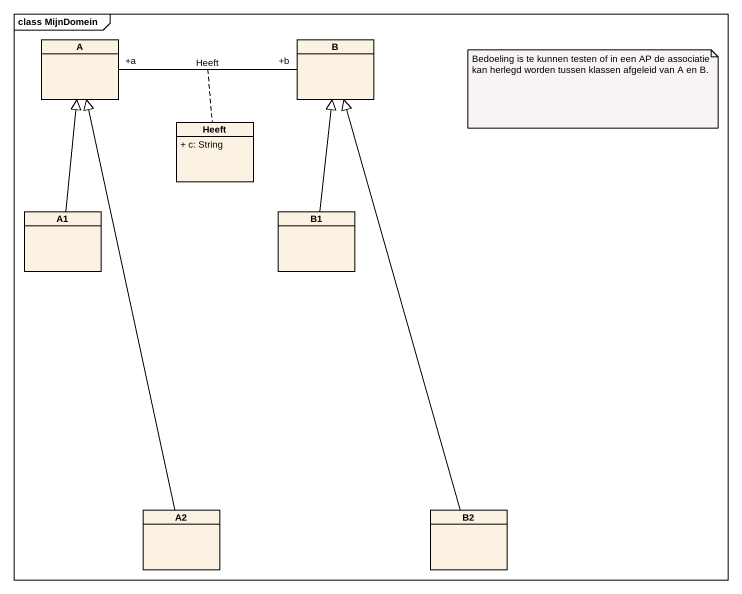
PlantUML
@startuml
mainframe class MijnDomein
hide circle
hide empty members
skinparam classAttributeIconSize 0
class A
class B
class Heeft {
  + c: String
}
class A1
class B1
class A2
class B2
A "+a" -right- "+b" B : Heeft
(A, B) .. Heeft
A1 -up-|> A
B1 -up-|> B
A2 -up-|> A
B2 -up-|> B
note as N1
  Bedoeling is te kunnen testen of in een AP de associatie kan herlegd worden tussen klassen afgeleid van A en B.
end note
@enduml
